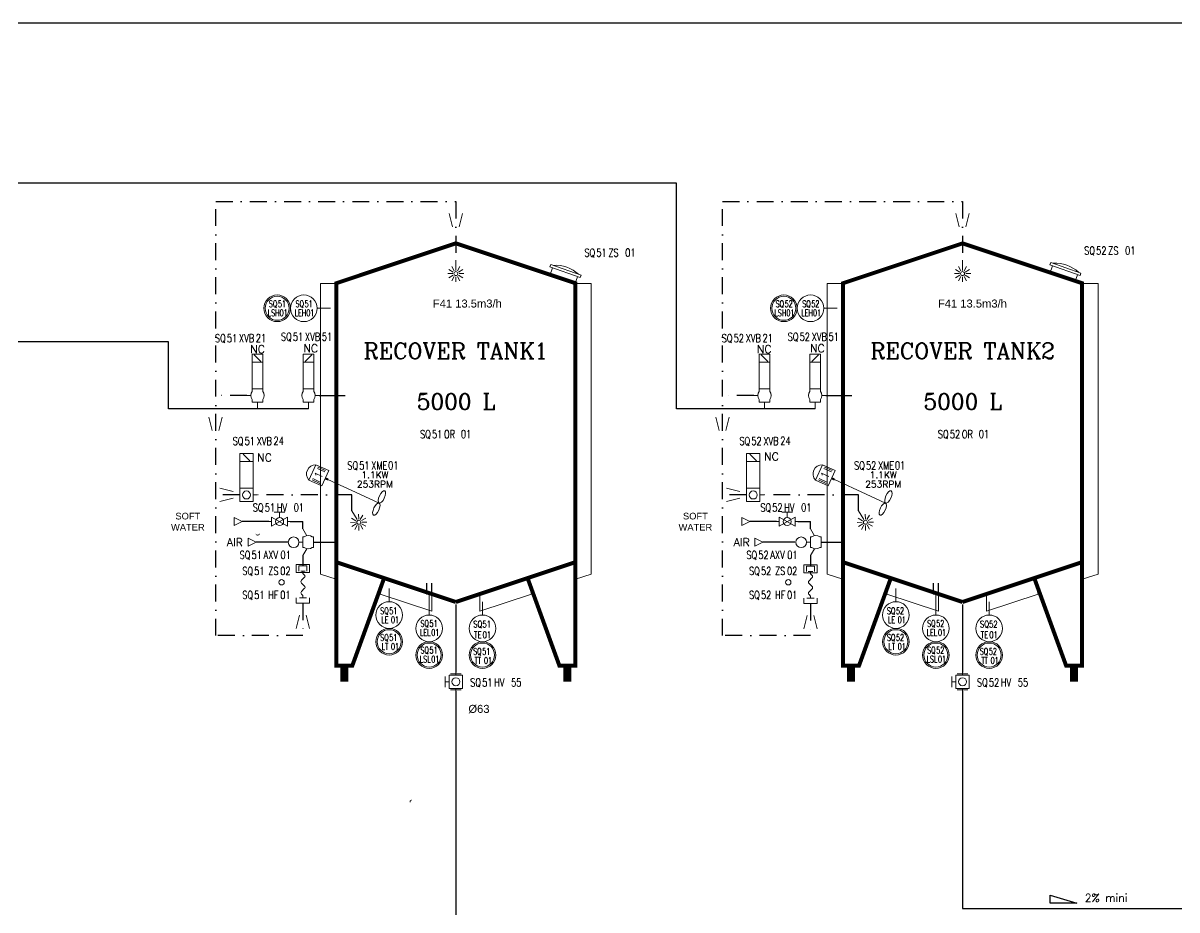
# Model space of a CAD drawing. Header units: inches. Extents: x 22898 to 24107, y 18882 to 19904.
# Drawn here: x 23337.9 to 23770.6, y 19194.1 to 19526.6 of the extents above; entities that cross this region are included whole.
import ezdxf
from ezdxf.enums import TextEntityAlignment as Align

# ---------------------------------------------------------------- set-up
doc = ezdxf.new("R2010")
doc.units = ezdxf.units.IN
doc.header["$MEASUREMENT"] = 0
doc.linetypes.add('ACANSTGL', pattern=[0.11811, 0.07874, -0.03937])
doc.linetypes.add('DASHDOT2', pattern=[12.7, 6.35, -3.175, 0, -3.175])
for name, color, linetype in [('14 Pipe Water Cold', 142, 'Continuous'), ('CUVERIE', 7, 'Continuous'), ('DIAMETRE', 7, 'Continuous'), ('MATERIEL-DIVERS', 7, 'Continuous'), ('REPERES', 7, 'Continuous'), ('techn-data', 7, 'Continuous'), ('TEXTE', 7, 'Continuous'), ('TEXTES', 7, 'Continuous'), ('TUYAUTERIE-AIR INSTRUMENT', 3, 'Continuous'), ('TUYAUTERIE-NEP', 4, 'DASHDOT2'), ('TUYAUTERIE-PROCESS', 30, 'Continuous'), ('TXT_FR', 7, 'Continuous'), ('VANNES', 7, 'Continuous')]:
    doc.layers.add(name, color=color, linetype=linetype)
for name, color, linetype, lineweight in [('31 Equipment', 7, 'Continuous', 9), ('33 Instruments Labels', 7, 'Continuous', 9), ('Equipment', 7, 'Continuous', 9)]:
    doc.layers.add(name, color=color, linetype=linetype, lineweight=lineweight)
doc.layers.get('REPERES').off()
doc.styles.add('ROMANC', font='romanc')
doc.styles.add('ROMANS', font='ROMANS.SHX')
doc.styles.add('ROMANT', font='romant')
doc.styles.get("Standard").update_dxf_attribs({"font": 'arial.ttf'})

# ---------------------------------------------------------------- blocks, each defined once
blk = doc.blocks.new('PENTE-G')
at = {"layer": 'MATERIEL-DIVERS'}
blk.add_lwpolyline([(-5, 2), (5, 2), (5, 5), (-5, 2)], dxfattribs=at)
blk = doc.blocks.new('APV-TNK-GEN-11')
at = {"layer": '31 Equipment', "color": 7}
for points, const_width in [([(-14.94, 21.58), (-21.58, 3.32), (-24.9, 3.32), (-24.9, 83), (0, 91.3), (24.9, 83), (24.9, 3.32), (21.58, 3.32), (14.94, 21.58)], 0.83), ([(-24.9, 24.9), (0, 16.6)], 0.83), ([(24.9, 24.9), (0, 16.6)], 0.83), ([(-23.24, 3.32), (-23.24, 0)], 1.66), ([(23.24, 3.32), (23.24, 0)], 1.66)]:
    blk.add_lwpolyline(points, dxfattribs=dict(at, const_width=const_width))
at = {"layer": '31 Equipment', "ltscale": 38}
blk.add_point((0, 16), dxfattribs=at)
blk = doc.blocks.new('APV-TNK-INSULAT-12')
at = {"layer": '31 Equipment', "color": 7}
for p, q in [((-24.95, 67), (-28.22, 67)), ((-28.22, 67), (-28.22, 6.51)), ((24.95, 67), (28.22, 67)), ((28.22, 67), (28.22, 6.51)), ((-28.22, 6.51), (-24.95, 5.42)), ((28.22, 6.51), (24.95, 5.42)), ((-15.74, 2.35), (-4.98, -1.24)), ((-4.98, -1.24), (-4.98, 2.26)), ((15.74, 2.35), (4.98, -1.24)), ((4.98, -1.24), (4.98, 2.26))]:
    blk.add_line(p, q, dxfattribs=at)
at = {"layer": '31 Equipment'}
for p, q in [((-24.95, 5.42), (-24.95, 67)), ((24.95, 5.42), (24.95, 67)), ((-15.74, 2.35), (-14.94, 5.58)), ((-14.94, 5.58), (-4.98, 2.26)), ((14.94, 5.58), (4.98, 2.26)), ((15.74, 2.35), (14.94, 5.58))]:
    blk.add_line(p, q, dxfattribs=at)
at = {"layer": '31 Equipment', "ltscale": 38}
blk.add_point((0, 0), dxfattribs=at)
blk = doc.blocks.new('APV-VLVM-BFLY-SVS-1')
at = {"layer": '31 Equipment', "ltscale": 38}
for p, q in [((-2.5, 0), (-4, 0)), ((2.5, 2.5), (-2.5, 2.5)), ((-2.5, 2.5), (-2.5, -2.5)), ((-2, 4), (2, 4)), ((0, 2.5), (0, 4)), ((2.5, -2.5), (2.5, 2.5)), ((2.5, 0), (4, 0)), ((-2.5, -2.5), (2.5, -2.5))]:
    blk.add_line(p, q, dxfattribs=at)
at = {"layer": '31 Equipment'}
for p, q in [((-3, 2), (-3, -2)), ((3, -2), (3, 2))]:
    blk.add_line(p, q, dxfattribs=at)
at = {"layer": '31 Equipment', "ltscale": 38}
blk.add_circle((0, 0), 1.5, dxfattribs=at)
blk = doc.blocks.new('APV-INS-M-L-LE2')
at = {"layer": '31 Equipment', "color": 7}
blk.add_line((5, 0), (13, 0), dxfattribs=at)
at = {"layer": '31 Equipment', "lineweight": 25}
blk.add_lwpolyline([(17, 1), (13, 1), (13, 0), (13, -1), (17, -1)], dxfattribs=at)
at = {"layer": '31 Equipment', "color": 7}
blk.add_circle((0, 0), 5, dxfattribs=at)
at = {"layer": '33 Instruments Labels', "style": 'ROMANS', "width": 0.8}
blk.add_attdef('LE?', text='', height=3, dxfattribs=at).set_placement((0, 0), align=Align.MIDDLE)
blk = doc.blocks.new('APV-INS-F-L-LS')
at = {"layer": '31 Equipment'}
for radius in [5, 4.5]:
    blk.add_circle((0, 0), radius, dxfattribs=at)
at = {"layer": '33 Instruments Labels', "style": 'ROMANS', "width": 0.8}
blk.add_attdef('LS?', text='', height=3, dxfattribs=at).set_placement((0, 0), align=Align.MIDDLE)
blk = doc.blocks.new('APV-INS-M-L-TE')
at = {"layer": '31 Equipment', "color": 7}
blk.add_line((0, -5), (0, -10), dxfattribs=at)
blk.add_circle((0, 0), 5, dxfattribs=at)
at = {"layer": '33 Instruments Labels', "style": 'ROMANS', "width": 0.8, "flags": 8}
blk.add_attdef('TE', text='', height=3, dxfattribs=at).set_placement((0, 0), align=Align.MIDDLE)
blk = doc.blocks.new('APV-INS-F-L-TT')
at = {"layer": '31 Equipment'}
for radius in [5, 4.5]:
    blk.add_circle((0, 0), radius, dxfattribs=at)
blk = doc.blocks.new('APV-INS-M-L-LE1')
at = {"layer": '31 Equipment', "color": 7}
blk.add_line((0, -5), (0, -10), dxfattribs=at)
blk.add_circle((0, 0), 5, dxfattribs=at)
blk = doc.blocks.new('APV-TNK-ACC-SPRAYBALL-1')
at = {"layer": '31 Equipment'}
for p, q in [((0, -3.81), (0, 0)), ((-1.03, -4.4), (-2.65, -3.47)), ((-0.6, -3.97), (-1.53, -2.35)), ((0.6, -3.97), (1.53, -2.35)), ((1.03, -4.4), (2.65, -3.47)), ((-1.19, -5), (-3.05, -5)), ((-1.03, -5.6), (-2.65, -6.53)), ((-0.6, -6.03), (-1.53, -7.65)), ((0, -6.19), (0, -8.05)), ((0.6, -6.03), (1.53, -7.65)), ((1.03, -5.6), (2.65, -6.53)), ((1.19, -5), (3.05, -5))]:
    blk.add_line(p, q, dxfattribs=at)
blk.add_circle((0, -5), 0.738, dxfattribs=at)
blk = doc.blocks.new('APV-INS-F-L-LT')
at = {"layer": '31 Equipment'}
for radius in [5, 4.5]:
    blk.add_circle((0, 0), radius, dxfattribs=at)
blk = doc.blocks.new('APV-FCE-GEN-REDCON-1')
at = {"layer": '31 Equipment', "color": 7}
for p, q in [((-2.5, 2.5), (2.5, 1.25)), ((2.5, 1.25), (2.5, 1.25)), ((2.5, -1.25), (-2.5, -2.5))]:
    blk.add_line(p, q, dxfattribs=at)
blk = doc.blocks.new('APV-TNK-ACC-AGIT-1')
at = {"layer": '31 Equipment'}
blk.add_line((0, 0), (0, -8), dxfattribs=at)
for centre in [(-2.5, -8), (2.5, -8)]:
    blk.add_ellipse(centre, major_axis=(-2.5, 0), ratio=0.4, dxfattribs=at)
blk = doc.blocks.new('APV-TNK-ACC-MOT-1')
at = {"layer": '31 Equipment', "color": 7}
for p, q in [((3.15, 6.4), (-3.15, 6.4)), ((-3.15, 6.4), (-3.15, 1.15)), ((-2.64, 5.35), (-2.64, 2.2)), ((-2.1, 5.35), (-2.1, 2.2)), ((2.1, 5.35), (2.1, 2.2)), ((2.66, 5.35), (2.66, 2.2)), ((3.15, 1.15), (3.15, 6.4)), ((-3.15, 1.15), (3.15, 1.15))]:
    blk.add_line(p, q, dxfattribs=at)
blk.add_arc((0, 5.09), 3.41, 22.6199, 157.3801, dxfattribs=at)
at = {"layer": '31 Equipment', "ltscale": 38}
blk.add_point((0, 0), dxfattribs=at)
at = {"layer": '31 Equipment', "color": 7}
blk.add_trace([(-0.39, 0), (0.39, 0), (-0.39, 1.15), (0.39, 1.15)], dxfattribs=at)
at = {"layer": '31 Equipment', "style": 'ROMANT', "width": 0.8}
blk.add_text('1', height=3, dxfattribs=at).set_placement((0, 3.89), align=Align.MIDDLE)
blk = doc.blocks.new('APV-VLV-BFLY-SV-3')
at = {"layer": '31 Equipment', "ltscale": 38}
for p, q in [((1.25, 15.25), (-1.25, 12.75)), ((-4, 0), (-2.5, 0)), ((-2.5, 2.5), (2.5, 2.5)), ((-2.5, -2.5), (-2.5, 2.5)), ((2.5, -2.5), (2.5, 2.5)), ((2.5, 0), (4, 0)), ((-2.5, -2.5), (2.5, -2.5))]:
    blk.add_line(p, q, dxfattribs=at)
for points in [[(-2.5, 12.5), (2.5, 12.5), (2.5, 15.5), (-2.5, 15.5)], [(-2.5, 2.5), (2.5, 2.5), (2.5, 12.5), (-2.5, 12.5)]]:
    blk.add_lwpolyline(points, close=True, dxfattribs=at)
blk.add_circle((0, 0), 1.5, dxfattribs=at)
blk = doc.blocks.new('REPINS2')
at = {"layer": 'TEXTES', "style": 'ROMANS', "width": 0.7}
for tag, p in [('ZONE', (-3.35, 0.8)), ('SOUSZONE', (0.05, 0.8)), ('NUM', (0.7, -2.6))]:
    blk.add_attdef(tag, p, '', height=2.5, dxfattribs=at)
blk.add_attdef('ELEMENT', text='', height=2.5, dxfattribs=at).set_placement((-1.56, -2.59), align=Align.CENTER)
blk = doc.blocks.new('REPINS')
at = {"layer": 'TEXTES', "style": 'ROMANS', "width": 0.75}
for tag, p in [('ZONE', (-3.3, 1)), ('SOUSZONE', (0.1, 1)), ('NUM', (0.2, -3))]:
    blk.add_attdef(tag, p, '', height=2.5, dxfattribs=at)
blk.add_attdef('ELEMENT', text='', height=2.5, dxfattribs=at).set_placement((-0.2, -3), align=Align.RIGHT)
blk = doc.blocks.new('REPNORM1')
at = {"layer": 'TEXTES', "style": 'ROMANS', "width": 0.75}
for tag, p in [('ZONE', (-9.75, -1.25)), ('SOUSZONE', (-5.25, -1.25)), ('ELEMENT', (-0.75, -1.25)), ('NUM', (5.59, -1.22))]:
    blk.add_attdef(tag, p, '', height=3, dxfattribs=at)
blk = doc.blocks.new('APV-TNK-ACC-MANHOLE-1')
at = {"layer": '31 Equipment'}
for p, q in [((-6, 3), (-6, 4)), ((-6, 4), (6, 4)), ((-6, 3), (6, 3)), ((-5, 0), (-5, 3)), ((5, 3), (5, 0)), ((6, 3), (6, 4))]:
    blk.add_line(p, q, dxfattribs=at)
blk.add_arc((0, -8), 13, 67.3801, 112.6199, dxfattribs=at)
blk = doc.blocks.new('APV-FTG-CONX-QUICK-1')
at = {"layer": '31 Equipment'}
for p, q in [((-0.5, 2.5), (2.5, 2.5)), ((-0.5, -2.5), (-0.5, 2.5)), ((0, 1.5), (2, 1.5)), ((0, 0.83), (0, -0.83)), ((2, 1.5), (2, -1.5)), ((2.5, 2.5), (2.5, -2.5)), ((2.5, -2.5), (-0.5, -2.5)), ((0, -0.83), (0, -0.83)), ((2, -1.5), (0, -1.5))]:
    blk.add_line(p, q, dxfattribs=at)
blk = doc.blocks.new('APV-FTG-CONX-HOSE-1')
at = {"layer": '31 Equipment'}
for p, q in [((-4.17, 0), (-5, 0)), ((4.17, 0), (5, 0))]:
    blk.add_line(p, q, dxfattribs=at)
for points in [[(-4.17, 0), (-3.63, 0.5), (-3.42, 0.71), (-3.13, 0.79), (-2.83, 0.71), (-2.58, 0.5), (-1.54, -0.5), (-1.33, -0.71), (-1.04, -0.79), (-0.75, -0.71), (-0.5, -0.5), (0, 0)], [(0, 0), (0.54, 0.5), (0.75, 0.71), (1.04, 0.79), (1.33, 0.71), (1.58, 0.5), (2.62, -0.5), (2.83, -0.71), (3.12, -0.79), (3.42, -0.71), (3.67, -0.5), (4.17, 0)]]:
    blk.add_lwpolyline(points, dxfattribs=at)
blk = doc.blocks.new('APV-FTG-CONX-SCREWED-1')
at = {"layer": '31 Equipment'}
for p, q in [((0, 2.5), (2, 2.5)), ((0, 1.33), (0, -1.33)), ((2, 2.5), (2, -2.5)), ((0, -1.33), (0, -1.33)), ((2, -2.5), (0, -2.5))]:
    blk.add_line(p, q, dxfattribs=at)
blk = doc.blocks.new('APV-INS-POS-GEN-1')
at = {"layer": '31 Equipment', "color": 5}
blk.add_circle((0, 0), 1, dxfattribs=at)
blk = doc.blocks.new('APV-SIGN-ARW-FLOW-1')
at = {"layer": '31 Equipment'}
for p, q in [((-1.5, -1.5), (-1.5, 1.5)), ((-1.5, 1.5), (1.5, 0)), ((1.5, 0), (-1.5, -1.5))]:
    blk.add_line(p, q, dxfattribs=at)
blk = doc.blocks.new('REPNORM')
at = {"layer": 'TEXTES', "style": 'ROMANS', "width": 0.75}
for tag, p in [('ZONE', (-9.75, -1.25)), ('SOUSZONE', (-5.25, -1.25)), ('ELEMENT', (0, -1.25)), ('NUM', (4.5, -1.25))]:
    blk.add_attdef(tag, p, '', height=3, dxfattribs=at)
blk = doc.blocks.new('APV-VLV-SSEAT-SW41-3')
at = {"layer": '31 Equipment', "ltscale": 38}
for p, q in [((1.25, 15.25), (-1.25, 12.75)), ((-2, 2.5), (-2, 1.5)), ((2, 2.5), (2, 1.5)), ((2.5, 0), (4, 0)), ((-2, -2.5), (-2, -1.5)), ((2, -2.5), (-2, -2.5)), ((-2, -2.5), (2, -2.5)), ((0, -2.5), (0, -5)), ((2, -2.5), (2, -1.5))]:
    blk.add_line(p, q, dxfattribs=at)
for points in [[(-2, 12.5), (2, 12.5), (2, 15.5), (-2, 15.5)], [(-2, 2.5), (2, 2.5), (2, 12.5), (-2, 12.5)]]:
    blk.add_lwpolyline(points, close=True, dxfattribs=at)
for start, end in [(143.1301, 216.8699), (323.1301, 36.8699)]:
    blk.add_arc((0, 0), 2.5, start, end, dxfattribs=at)
blk = doc.blocks.new('APV-VLV-SAMPL-PRD20-2')
at = {"layer": '31 Equipment', "ltscale": 38}
for p, q in [((-2.54, 2.44), (-4, 5)), ((-5.5, 0), (-4, 0)), ((-4, 2), (-3.5, 2)), ((-4, -2), (-4, 2)), ((-0.5, 2), (0, 2)), ((0, -2), (0, 2)), ((0, -2), (0, 2)), ((-4, -2), (-3.5, -2)), ((-2.54, -2.44), (-4, -5)), ((-0.5, -2), (0, -2))]:
    blk.add_line(p, q, dxfattribs=at)
at = {"layer": '31 Equipment'}
blk.add_circle((-7.5, 0), 2, dxfattribs=at)
at = {"layer": '31 Equipment', "ltscale": 38}
for start, end in [(53.1301, 126.8699), (233.1301, 306.8699)]:
    blk.add_arc((-2, 0), 2.5, start, end, dxfattribs=at)
blk = doc.blocks.new('APV-VLVM-BALL-KHV+MF-1')
at = {"layer": '31 Equipment', "ltscale": 38}
for p, q in [((-3, 0), (-4, 0)), ((3, 0), (4, 0))]:
    blk.add_line(p, q, dxfattribs=at)
at = {"layer": '31 Equipment'}
for p, q in [((-3, 1.734), (-3, -1.734)), ((-3, -1.734), (3, 1.734)), ((3, -1.734), (-3, 1.734)), ((-2, 3.5), (2, 3.5)), ((0, 1.5), (0, 3.5)), ((3, 1.734), (3, -1.734))]:
    blk.add_line(p, q, dxfattribs=at)
blk.add_circle((0, 0), 1.5, dxfattribs=at)

msp = doc.modelspace()

# ---------------------------------------------------------------- linework, layer by layer
at = {"layer": '14 Pipe Water Cold'}
for p, q in [((23430.14, 19339.72), (23420.1, 19339.72)), ((23438.14, 19339.72), (23442.88, 19339.72)), ((23442.88, 19336.98), (23442.88, 19339.72)), ((23620.45, 19339.72), (23610.41, 19339.72)), ((23628.45, 19339.72), (23633.2, 19339.72)), ((23633.2, 19336.98), (23633.2, 19339.72))]:
    msp.add_line(p, q, dxfattribs=at)
at = {"layer": '31 Equipment'}
for p, q in [((23452.26, 19355.51), (23464.17, 19350.04)), ((23642.16, 19355.51), (23654.08, 19350.04))]:
    msp.add_line(p, q, dxfattribs=at)
at = {"layer": 'Equipment', "color": 8, "linetype": 'ACANSTGL'}
for centre, radius, start, end in [((23425.9, 19335.7), 1, 209.7449, 330.2551), ((23483.56, 19234.84), 0.5, 90, 209.7449)]:
    msp.add_arc(centre, radius, start, end, dxfattribs=at)
at = {"layer": 'TUYAUTERIE-AIR INSTRUMENT'}
for p, q in [((23437.38, 19331.98), (23425.38, 19331.98)), ((23627.38, 19331.98), (23615.38, 19331.98))]:
    msp.add_line(p, q, dxfattribs=at)
at = {"layer": 'TUYAUTERIE-NEP'}
for p, q in [((23410.21, 19459.71), (23500.21, 19459.71)), ((23410.21, 19296.98), (23410.21, 19459.71)), ((23500.21, 19459.71), (23500.21, 19437.71)), ((23600.21, 19459.71), (23690.21, 19459.71)), ((23600.21, 19296.98), (23600.21, 19459.71)), ((23690.21, 19459.71), (23690.21, 19437.71)), ((23421.89, 19387.05), (23410.21, 19387.05)), ((23611.89, 19387.05), (23600.21, 19387.05)), ((23419.21, 19349.71), (23410.21, 19349.71)), ((23461.22, 19349.71), (23425.71, 19349.71)), ((23461.22, 19343.77), (23461.22, 19349.71)), ((23609.21, 19349.71), (23600.21, 19349.71)), ((23651.22, 19349.71), (23615.71, 19349.71)), ((23651.22, 19343.77), (23651.22, 19349.71)), ((23442.88, 19309.17), (23442.88, 19296.98)), ((23633.2, 19308.98), (23633.2, 19296.98)), ((23442.88, 19296.98), (23410.21, 19296.98)), ((23633.2, 19296.98), (23600.21, 19296.98))]:
    msp.add_line(p, q, dxfattribs=at)
at = {"layer": 'TUYAUTERIE-PROCESS'}
for p, q in [((23772.96, 19526.64), (23205.78, 19526.64)), ((23582.96, 19466.64), (23261.78, 19466.64)), ((23582.96, 19382.05), (23582.96, 19466.64)), ((23392.41, 19407.11), (23205.78, 19407.11)), ((23392.41, 19382.05), (23392.41, 19407.11)), ((23448.99, 19387.05), (23458.69, 19387.05)), ((23638.99, 19387.05), (23648.69, 19387.05)), ((23444.99, 19382.05), (23392.41, 19382.05)), ((23615.89, 19382.05), (23582.96, 19382.05)), ((23634.99, 19382.05), (23614.42, 19382.05)), ((23446.88, 19331.98), (23455.39, 19331.98)), ((23637.2, 19331.98), (23645.39, 19331.98)), ((23442.88, 19326.98), (23442.88, 19323.17)), ((23633.2, 19326.98), (23633.2, 19322.98)), ((23500.21, 19308.71), (23500.21, 19283.21)), ((23690.21, 19308.71), (23690.21, 19283.21)), ((23500.21, 19276.21), (23500.21, 19179.71)), ((23690.21, 19276.21), (23690.21, 19194.71)), ((23690.21, 19194.71), (23817.19, 19194.71))]:
    msp.add_line(p, q, dxfattribs=at)

# ---------------------------------------------------------------- block references
at = {"layer": '31 Equipment', "xscale": -1}
for name, p in [('APV-VLV-SSEAT-SW41-3', (23425.89, 19387.05)), ('APV-VLV-SSEAT-SW41-3', (23615.89, 19387.05)), ('APV-VLV-BFLY-SV-3', (23421.71, 19349.71)), ('APV-VLV-BFLY-SV-3', (23611.71, 19349.71)), ('APV-VLVM-BALL-KHV+MF-1', (23434.14, 19339.72)), ('APV-VLVM-BALL-KHV+MF-1', (23624.45, 19339.72))]:
    msp.add_blockref(name, p, dxfattribs=at)
at = {"layer": '31 Equipment'}
for name, p in [('APV-VLV-SSEAT-SW41-3', (23444.99, 19387.05)), ('APV-VLV-SSEAT-SW41-3', (23634.99, 19387.05)), ('APV-VLV-SAMPL-PRD20-2', (23446.88, 19331.98)), ('APV-VLV-SAMPL-PRD20-2', (23637.2, 19331.98))]:
    msp.add_blockref(name, p, dxfattribs=at)
for name, p, rotation in [('APV-TNK-ACC-MOT-1', (23452.26, 19355.51), 65.32222263900262), ('APV-TNK-ACC-MOT-1', (23642.16, 19355.51), 65.32222263900262), ('APV-TNK-ACC-AGIT-1', (23464.17, 19350.04), 65.32222263900367), ('APV-TNK-ACC-AGIT-1', (23654.08, 19350.04), 65.32222263900367)]:
    msp.add_blockref(name, p, dxfattribs=dict(at, rotation=rotation))
at = {"layer": '31 Equipment', "xscale": -1, "rotation": 180}
for p in [(23418.6, 19339.72), (23608.91, 19339.72)]:
    msp.add_blockref('APV-SIGN-ARW-FLOW-1', p, dxfattribs=at)
at = {"layer": '33 Instruments Labels'}
for name, p in [('APV-TNK-ACC-SPRAYBALL-1', (23500.21, 19437.71)), ('APV-TNK-ACC-SPRAYBALL-1', (23690.21, 19437.71)), ('APV-INS-F-L-LS', (23433.21, 19419.71)), ('APV-INS-F-L-LS', (23623.21, 19419.71)), ('APV-INS-POS-GEN-1', (23434.88, 19316.98)), ('APV-INS-POS-GEN-1', (23624.88, 19316.98)), ('APV-INS-F-L-LT', (23475.21, 19294.71)), ('APV-INS-F-L-LT', (23665.21, 19294.71)), ('APV-INS-F-L-TT', (23510.21, 19289.71)), ('APV-INS-F-L-TT', (23700.21, 19289.71))]:
    msp.add_blockref(name, p, dxfattribs=at)
for name, p, rotation in [('APV-INS-M-L-LE1', (23443.21, 19419.71), 90), ('APV-INS-M-L-LE1', (23633.21, 19419.71), 90), ('APV-TNK-ACC-SPRAYBALL-1', (23461.22, 19343.77), 30.96375653207604), ('APV-TNK-ACC-SPRAYBALL-1', (23651.22, 19343.77), 30.96375653207604), ('APV-INS-M-L-LE1', (23475.21, 19304.71), 180), ('APV-INS-M-L-LE2', (23490.21, 19299.71), 90), ('APV-INS-M-L-LE1', (23665.21, 19304.71), 180), ('APV-INS-M-L-LE2', (23680.21, 19299.71), 90), ('APV-INS-M-L-TE', (23510.21, 19299.71), 180), ('APV-INS-M-L-TE', (23700.21, 19299.71), 180), ('APV-INS-F-L-LS', (23490.21, 19289.71), 270), ('APV-INS-F-L-LS', (23680.21, 19289.71), 270)]:
    msp.add_blockref(name, p, dxfattribs=dict(at, rotation=rotation))
at = {"layer": 'CUVERIE', "xscale": 1.800000000001091, "yscale": 1.800000000001091, "zscale": 1.800000000001091}
for name, p in [('APV-TNK-GEN-11', (23500.21, 19279.71)), ('APV-TNK-GEN-11', (23690.21, 19279.71)), ('APV-TNK-INSULAT-12', (23500.21, 19308.35)), ('APV-TNK-INSULAT-12', (23690.21, 19308.35))]:
    msp.add_blockref(name, p, dxfattribs=at)
at = {"layer": 'CUVERIE', "xscale": -1, "rotation": 340.6180997303045}
for p in [(23540.17, 19430.38), (23727.6, 19431.14)]:
    msp.add_blockref('APV-TNK-ACC-MANHOLE-1', p, dxfattribs=at)
at = {"layer": 'MATERIEL-DIVERS', "xscale": -1, "rotation": 90}
for p in [(23500.21, 19452.71), (23690.21, 19452.71), (23410.14, 19376.41), (23600.14, 19376.41)]:
    msp.add_blockref('APV-FCE-GEN-REDCON-1', p, dxfattribs=at)
at = {"layer": 'MATERIEL-DIVERS'}
for p in [(23414.21, 19349.71), (23604.21, 19349.71)]:
    msp.add_blockref('APV-FCE-GEN-REDCON-1', p, dxfattribs=at)
for name, p, rotation in [('APV-FTG-CONX-QUICK-1', (23442.88, 19321.17), 90), ('APV-FTG-CONX-QUICK-1', (23633.2, 19320.98), 90), ('APV-FTG-CONX-HOSE-1', (23442.88, 19316.17), 90), ('APV-FTG-CONX-HOSE-1', (23633.2, 19315.98), 90), ('APV-FTG-CONX-SCREWED-1', (23442.88, 19311.17), 270), ('APV-FTG-CONX-SCREWED-1', (23633.2, 19310.98), 270), ('APV-FCE-GEN-REDCON-1', (23442.88, 19302.17), 90), ('APV-FCE-GEN-REDCON-1', (23633.2, 19301.98), 90)]:
    msp.add_blockref(name, p, dxfattribs=dict(at, rotation=rotation))
at = {"layer": 'MATERIEL-DIVERS', "xscale": -1}
msp.add_blockref('PENTE-G', (23728.03, 19194.71), dxfattribs=at)
at = {"layer": 'REPERES'}
for name, p, values in [('REPNORM1', (23558.13, 19440.3), {'ZONE': 'SQ', 'SOUSZONE': '51', 'ELEMENT': 'ZS', 'NUM': '01'}), ('REPNORM1', (23745.56, 19441.07), {'ZONE': 'SQ', 'SOUSZONE': '52', 'ELEMENT': 'ZS', 'NUM': '01'}), ('REPINS2', (23433.46, 19419.33), {'ZONE': 'SQ', 'SOUSZONE': '51', 'NUM': '01', 'ELEMENT': 'LSH'}), ('REPINS2', (23443.46, 19419.33), {'ZONE': 'SQ', 'SOUSZONE': '51', 'NUM': '01', 'ELEMENT': 'LEH'}), ('REPINS2', (23623.46, 19419.33), {'ZONE': 'SQ', 'SOUSZONE': '52', 'NUM': '01', 'ELEMENT': 'LSH'}), ('REPINS2', (23633.46, 19419.33), {'ZONE': 'SQ', 'SOUSZONE': '52', 'NUM': '01', 'ELEMENT': 'LEH'}), ('REPNORM1', (23419.63, 19408.24), {'ZONE': 'SQ', 'SOUSZONE': '51', 'ELEMENT': 'XVB', 'NUM': '21'}), ('REPNORM1', (23444.38, 19408.78), {'ZONE': 'SQ', 'SOUSZONE': '51', 'ELEMENT': 'XVB', 'NUM': '51'}), ('REPNORM1', (23609.63, 19408.24), {'ZONE': 'SQ', 'SOUSZONE': '52', 'ELEMENT': 'XVB', 'NUM': '21'}), ('REPNORM1', (23634.38, 19408.78), {'ZONE': 'SQ', 'SOUSZONE': '52', 'ELEMENT': 'XVB', 'NUM': '51'}), ('REPNORM1', (23426.26, 19369.7), {'ZONE': 'SQ', 'SOUSZONE': '51', 'ELEMENT': 'XVB', 'NUM': '24'}), ('REPNORM1', (23496.52, 19372.25), {'ZONE': 'SQ', 'SOUSZONE': '51', 'ELEMENT': 'OR', 'NUM': '01'}), ('REPNORM1', (23616.26, 19369.7), {'ZONE': 'SQ', 'SOUSZONE': '52', 'ELEMENT': 'XVB', 'NUM': '24'}), ('REPNORM1', (23690.71, 19372.25), {'ZONE': 'SQ', 'SOUSZONE': '52', 'ELEMENT': 'OR', 'NUM': '01'}), ('REPNORM1', (23469.25, 19360.51), {'ZONE': 'SQ', 'SOUSZONE': '51', 'ELEMENT': 'XME', 'NUM': '01'}), ('REPNORM1', (23659.25, 19360.51), {'ZONE': 'SQ', 'SOUSZONE': '52', 'ELEMENT': 'XME', 'NUM': '01'}), ('REPNORM1', (23433.8, 19344.74), {'ZONE': 'SQ', 'SOUSZONE': '51', 'ELEMENT': 'HV', 'NUM': '01'}), ('REPNORM1', (23624.12, 19344.74), {'ZONE': 'SQ', 'SOUSZONE': '52', 'ELEMENT': 'HV', 'NUM': '01'}), ('REPNORM1', (23428.88, 19326.98), {'ZONE': 'SQ', 'SOUSZONE': '51', 'ELEMENT': 'AXV', 'NUM': '01'}), ('REPNORM1', (23618.88, 19326.98), {'ZONE': 'SQ', 'SOUSZONE': '52', 'ELEMENT': 'AXV', 'NUM': '01'}), ('REPNORM', (23429.88, 19320.98), {'ZONE': 'SQ', 'SOUSZONE': '51', 'ELEMENT': 'ZS', 'NUM': '02'}), ('REPNORM', (23619.88, 19320.98), {'ZONE': 'SQ', 'SOUSZONE': '52', 'ELEMENT': 'ZS', 'NUM': '02'}), ('REPNORM', (23429.88, 19311.98), {'ZONE': 'SQ', 'SOUSZONE': '51', 'ELEMENT': 'HF', 'NUM': '01'}), ('REPNORM', (23619.88, 19311.98), {'ZONE': 'SQ', 'SOUSZONE': '52', 'ELEMENT': 'HF', 'NUM': '01'}), ('REPINS2', (23475.21, 19304.21), {'ZONE': 'SQ', 'SOUSZONE': '51', 'NUM': '01', 'ELEMENT': 'LE'}), ('REPINS2', (23665.21, 19304.21), {'ZONE': 'SQ', 'SOUSZONE': '52', 'NUM': '01', 'ELEMENT': 'LE'}), ('REPINS2', (23490.29, 19299.46), {'ZONE': 'SQ', 'SOUSZONE': '51', 'NUM': '01', 'ELEMENT': 'LEL'}), ('REPINS', (23510.05, 19299.02), {'ZONE': 'SQ', 'SOUSZONE': '51', 'ELEMENT': 'TE', 'NUM': '01'}), ('REPINS2', (23680.29, 19299.46), {'ZONE': 'SQ', 'SOUSZONE': '52', 'NUM': '01', 'ELEMENT': 'LEL'}), ('REPINS', (23700.05, 19299.02), {'ZONE': 'SQ', 'SOUSZONE': '52', 'ELEMENT': 'TE', 'NUM': '01'}), ('REPINS2', (23475.21, 19294.21), {'ZONE': 'SQ', 'SOUSZONE': '51', 'NUM': '01', 'ELEMENT': 'LT'}), ('REPINS2', (23665.21, 19294.21), {'ZONE': 'SQ', 'SOUSZONE': '52', 'NUM': '01', 'ELEMENT': 'LT'}), ('REPINS2', (23490.29, 19289.46), {'ZONE': 'SQ', 'SOUSZONE': '51', 'NUM': '01', 'ELEMENT': 'LSL'}), ('REPINS2', (23510.05, 19289.02), {'ZONE': 'SQ', 'SOUSZONE': '51', 'NUM': '01', 'ELEMENT': 'TT'}), ('REPINS2', (23680.29, 19289.46), {'ZONE': 'SQ', 'SOUSZONE': '52', 'NUM': '01', 'ELEMENT': 'LSL'}), ('REPINS2', (23700.05, 19289.02), {'ZONE': 'SQ', 'SOUSZONE': '52', 'NUM': '01', 'ELEMENT': 'TT'}), ('REPNORM1', (23515.35, 19279.16), {'ZONE': 'SQ', 'SOUSZONE': '51', 'ELEMENT': 'HV', 'NUM': '55'}), ('REPNORM1', (23705.35, 19279.16), {'ZONE': 'SQ', 'SOUSZONE': '52', 'ELEMENT': 'HV', 'NUM': '55'})]:
    msp.add_blockref(name, p, dxfattribs=at).add_auto_attribs(values)
at = {"layer": 'VANNES', "xscale": -1, "rotation": 180}
for p in [(23423.88, 19331.98), (23613.88, 19331.98)]:
    msp.add_blockref('APV-SIGN-ARW-FLOW-1', p, dxfattribs=at)
at = {"layer": 'VANNES', "rotation": 90.00015203945225}
for p in [(23500.21, 19279.71), (23690.21, 19279.71)]:
    msp.add_blockref('APV-VLVM-BFLY-SVS-1', p, dxfattribs=at)

# ---------------------------------------------------------------- texts
at = {"layer": '31 Equipment', "char_height": 2.5, "attachment_point": 5}
for insert in [(23399.71, 19339.71), (23590.03, 19339.71)]:
    msp.add_mtext_dynamic_manual_height_columns('SOFT WATER', width=13.7649, gutter_width=1, heights=[0], dxfattribs=dict(at, insert=insert))
at = {"layer": 'DIAMETRE'}
for s, p in [('F41 13.5m3/h', (23491.59, 19419.99)), ('F41 13.5m3/h', (23680.98, 19419.99)), ('%%C63', (23504.92, 19268.02))]:
    msp.add_text(s, height=3, dxfattribs=at).set_placement(p)
at = {"layer": 'techn-data', "style": 'ROMANS'}
for s, p in [('1.1KW', (23469.85, 19357.23)), ('1.1KW', (23660.44, 19357.23)), ('253RPM', (23469.85, 19353.74)), ('253RPM', (23660.44, 19353.74))]:
    msp.add_text(s, height=2.5, dxfattribs=at).set_placement(p, align=Align.MIDDLE_CENTER)
at = {"layer": 'TEXTE', "style": 'ROMANS'}
for p in [(23417.38, 19331.98), (23607.38, 19331.98)]:
    msp.add_text('AIR', height=3, dxfattribs=at).set_placement(p, align=Align.MIDDLE)
at = {"layer": 'TEXTES', "style": 'ROMANS'}
for p in [(23423.09, 19402.89), (23443.02, 19403.2), (23613.09, 19402.89), (23633.02, 19403.2), (23425.7, 19362.24), (23615.79, 19362.62)]:
    msp.add_text('NC', height=3, dxfattribs=at).set_placement(p)
at = {"layer": 'TXT_FR', "style": 'ROMANS'}
msp.add_text('2% mini', height=3, dxfattribs=at).set_placement((23744.03, 19198.71), align=Align.MIDDLE)
at = {"layer": 'TXT_FR', "char_height": 6, "width": 112.5, "attachment_point": 5, "style": 'ROMANC'}
for s, insert in [('RECOVER TANK1', (23500.21, 19403.71)), ('RECOVER TANK2', (23690.21, 19403.71)), ('{\\Fromanc|c134;5}000 L', (23500.21, 19384.71)), ('{\\Fromanc|c134;5}000 L', (23690.21, 19384.71))]:
    msp.add_mtext(s, dxfattribs=dict(at, insert=insert))

doc.saveas('drawing.dxf')
